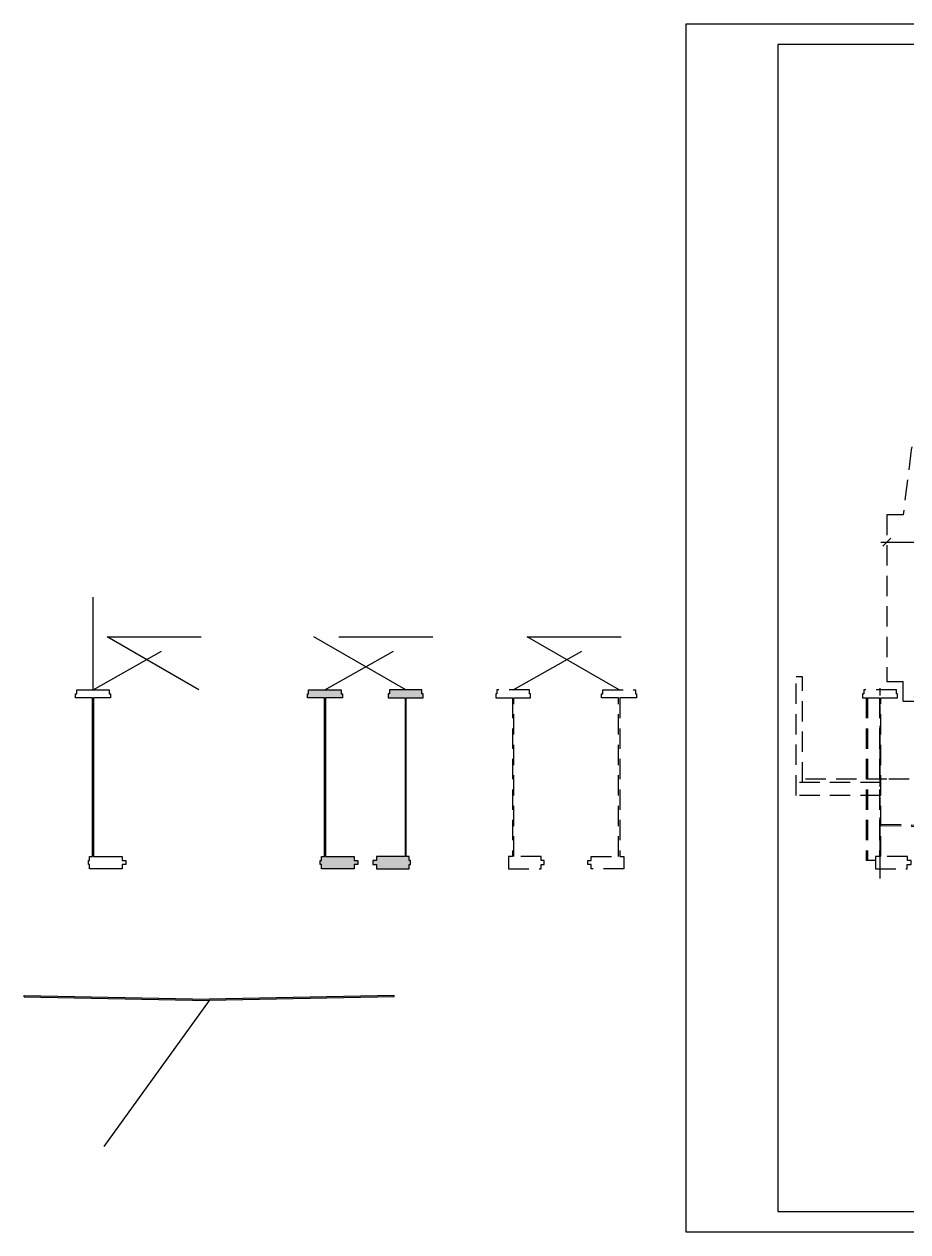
# Model space of a CAD drawing. Header units: millimetres. Extents: x -1069826 to 2704411, y -432732 to 412301.
# Drawn here: x 513833 to 524699, y -25263 to -10413 of the extents above; entities that cross this region are included whole.
import ezdxf

# ---------------------------------------------------------------- set-up
doc = ezdxf.new("R2010")
doc.units = ezdxf.units.MM
doc.header["$LTSCALE"] = 1000
doc.header["$MEASUREMENT"] = 0
doc.linetypes.add('CENTER2', pattern=[1.125, 0.75, -0.125, 0.125, -0.125])
doc.linetypes.add('HIDDEN', pattern=[0.375, 0.25, -0.125])
for name, color, linetype in [('0-RAM-L', 7, 'Continuous'), ('0-T', 7, 'Continuous'), ('DROGO-T', 7, 'Continuous')]:
    doc.layers.add(name, color=color, linetype=linetype)
doc.styles.add('CDMSTYLE', font='CDMSIMPL', dxfattribs={"width": 0.8, "bigfont": 'CDMBIGPL'})
doc.dimstyles.new('CDMOG-MM-50', dxfattribs={"dimscale": 50, "dimtxt": 2.5, "dimasz": 1, "dimexe": 1.5, "dimexo": 5, "dimgap": 0.5, "dimtad": 1, "dimdec": 0, "dimrnd": 1, "dimzin": 1, "dimdsep": 46, "dimtxsty": 'CDMSTYLE', "dimblk1": 'OBLIQUE', "dimblk2": 'OBLIQUE', "dimsah": 1, "dimtsz": 1, "dimcen": -2.5, "dimdle": 1.5, "dimclrd": 9, "dimclre": 9, "dimclrt": 9, "dimadec": 0, "dimazin": 0, "dimtfac": 1, "dimtmove": 2, "dimatfit": 3, "dimldrblk": 'OBLIQUE', "dimfxl": 1, "dimtvp": 1, "dimtolj": 1, "dimtzin": 0, "dimarcsym": 0})

# ---------------------------------------------------------------- blocks, each defined once
blk = doc.blocks.new('*D13')
at = {"color": 9, "linetype": 'ByBlock', "transparency": 16777216}
for p, q in [((524391, -16992), (524491, -16892)), ((528791, -16992), (528891, -16892)), ((528841, -17319), (528841, -16867)), ((524366, -16942), (528916, -16942))]:
    blk.add_line(p, q, dxfattribs=at)
at = {"layer": 'Defpoints', "color": 0, "linetype": 'ByBlock', "transparency": 16777216}
for p in [(528841, -16942), (524441, -17569), (528841, -17569)]:
    blk.add_point(p, dxfattribs=at)
at = {"color": 9, "linetype": 'ByBlock', "transparency": 16777216, "insert": (526971, -16854), "char_height": 125, "attachment_point": 5, "style": 'CDMSTYLE'}
blk.add_mtext('\\A1;4400', dxfattribs=at)
blk = doc.blocks.new('_OBLIQUE')
at = {"color": 0, "linetype": 'ByBlock'}
blk.add_line((-0.5, -0.5), (0.5, 0.5), dxfattribs=at)
blk = doc.blocks.new('A$C05BD7996')
at = {"color": 40, "linetype": 'HIDDEN'}
for p, q in [((1020, 4919), (940, 4869)), ((3380, 4919), (1020, 4919)), ((3460, 4869), (3380, 4919)), ((940, 4869), (600, 4569)), ((3800, 4569), (3460, 4869)), ((600, 4569), (400, 4319)), ((4000, 4319), (3800, 4569)), ((400, 4319), (300, 3919)), ((4100, 3919), (4000, 4319)), ((300, 3919), (200, 3119)), ((4200, 3119), (4100, 3919)), ((200, 3119), (0, 3119)), ((0, 3119), (0, 1069)), ((4400, 3119), (4200, 3119)), ((4400, 1069), (4400, 3119)), ((0, 1069), (200, 1069)), ((4200, 1069), (4400, 1069)), ((475, 829), (475, 369)), ((3925, 369), (3925, 829)), ((475, 369), (680, 369)), ((680, 369), (925, 124)), ((3475, 124), (3720, 369)), ((3720, 369), (3925, 369)), ((925, 124), (1333, 124)), ((1333, 124), (1333, 69)), ((1333, 69), (1483, 69)), ((1483, 69), (1483, 31)), ((1483, 31), (1550, 31)), ((1550, 31), (1550, 124)), ((1550, 124), (2851, 124)), ((2851, 124), (2851, 31)), ((2851, 31), (2918, 31)), ((2918, 31), (2918, 69)), ((2918, 69), (3068, 69)), ((3068, 69), (3068, 124)), ((3068, 124), (3475, 124))]:
    blk.add_line(p, q, dxfattribs=at)
at = {"layer": '0-T', "color": 40, "linetype": 'HIDDEN'}
for p, q in [((200, 829), (200, 1069)), ((4200, 829), (4200, 1069)), ((200, 829), (475, 829)), ((4200, 829), (3925, 829))]:
    blk.add_line(p, q, dxfattribs=at)
at = {"layer": '0-T', "color": 9, "linetype": 'Continuous'}
for p, q in [((2131, 69), (2269, 69)), ((2200, 0), (2200, 137))]:
    blk.add_line(p, q, dxfattribs=at)
blk = doc.blocks.new('A$C3471609C')
at = {"layer": '0-T', "color": 9, "linetype": 'Continuous'}
blk.add_blockref('A$C05BD7996', (0, 0), dxfattribs=at)

msp = doc.modelspace()

# ---------------------------------------------------------------- hatches: boundary and pattern name
at = {"layer": 'DROGO-T', "linetype": 'Continuous'}
for points in [[(517745.9978, -18647.6844), (517730.9978, -18647.6844), (517730.9978, -18597.6844), (517330.9978, -18597.6844), (517330.9978, -18647.6844), (517315.9978, -18647.6844), (517315.9978, -18697.6844), (517523.9978, -18697.6844), (517523.9978, -20647.6844), (517488.9978, -20647.6844), (517488.9978, -20697.6844), (517473.9978, -20697.6844), (517473.9978, -20747.6844), (517488.9978, -20747.6844), (517488.9978, -20797.6844), (517888.9978, -20797.6844), (517888.9978, -20747.6844), (517933.9978, -20747.6844), (517933.9978, -20697.6844), (517888.9978, -20697.6844), (517888.9978, -20647.6844), (517537.9978, -20647.6844), (517537.9978, -18697.6844), (517745.9978, -18697.6844)], [(518531.7244, -18697.6844), (518739.7244, -18697.6844), (518739.7244, -18647.6844), (518724.7244, -18647.6844), (518724.7244, -18597.6844), (518324.7244, -18597.6844), (518324.7244, -18647.6844), (518309.7244, -18647.6844), (518309.7244, -18697.6844), (518517.7244, -18697.6844), (518517.7244, -20647.6844), (518166.7244, -20647.6844), (518166.7244, -20697.6844), (518121.7244, -20697.6844), (518121.7244, -20747.6844), (518166.7244, -20747.6844), (518166.7244, -20797.6844), (518566.7244, -20797.6844), (518566.7244, -20747.6844), (518581.7244, -20747.6844), (518581.7244, -20697.6844), (518566.7244, -20697.6844), (518566.7244, -20647.6844), (518531.7244, -20647.6844)], [(513832.8849, -22357.9985), (513832.565, -22373.9921), (516108.565, -22419.5121), (518384.565, -22373.9921), (518384.565, -22357.9921), (516108.565, -22403.5121)], [(518384.565, -22357.9921), (516108.565, -22403.5121), (513832.8849, -22357.9985), (513832.565, -22373.9921), (516108.565, -22419.5121), (518384.565, -22373.9921)], [(518384.565, -22357.9921), (516108.565, -22403.5121), (513832.8849, -22357.9985), (513832.565, -22373.9921), (516108.565, -22419.5121), (518384.565, -22373.9921)]]:
    msp.add_hatch(color=9, dxfattribs=at).paths.add_polyline_path(points)

# ---------------------------------------------------------------- linework, layer by layer
at = {"color": 40, "linetype": 'HIDDEN'}
for p, q in [((523325.1144, -19896.1741), (523325.1144, -18436.1741)), ((523405.1144, -18436.1741), (523325.1144, -18436.1741)), ((523405.1144, -19736.1741), (523405.1144, -18436.1741)), ((524187.1144, -18697.6844), (524187.1144, -20697.6844)), ((524201.1144, -18697.6844), (524201.1144, -20697.6844)), ((524365.1144, -19736.1741), (523325.1144, -19736.1741)), ((524441.1144, -19696.1741), (523405.1144, -19696.1741)), ((528841.1144, -19696.1741), (524441.1144, -19696.1741)), ((524365.1144, -19896.1741), (523325.1144, -19896.1741)), ((524301.1144, -20697.6844), (524187.1144, -20697.6844))]:
    msp.add_line(p, q, dxfattribs=at)
at = {"color": 2, "linetype": 'Continuous'}
for p, q in [((513832.565, -22357.9921), (516108.565, -22403.5121)), ((513832.565, -22373.9921), (516108.565, -22419.5121)), ((518384.565, -22357.9921), (516108.565, -22403.5121)), ((518384.565, -22373.9921), (516108.565, -22419.5121))]:
    msp.add_line(p, q, dxfattribs=at)
at = {"layer": '0-RAM-L', "color": 3, "linetype": 'Continuous'}
for points in [[(521970.7477, -25262.6706), (555370.1862, -25262.6706), (555370.1862, -10412.6706), (521970.7477, -10412.6706)], [(523101.8016, -25012.6706), (555120.1862, -25012.6706), (555120.1862, -10662.6706), (523101.8016, -10662.6706)]]:
    msp.add_lwpolyline(points, close=True, dxfattribs=at)
at = {"layer": '0-T', "color": 40, "linetype": 'CENTER2'}
msp.add_line((524358.1144, -20917.3305), (524358.1144, -18578.6725), dxfattribs=at)
at = {"layer": '0-T', "color": 40, "linetype": 'HIDDEN'}
for p, q in [((524365.1144, -20250.6541), (526641.1144, -20296.1741)), ((524365.1144, -20266.6541), (526641.1144, -20312.1741))]:
    msp.add_line(p, q, dxfattribs=at)
at = {"layer": 'DROGO-T', "color": 9, "linetype": 'Continuous'}
for p, q in [((514679.4929, -18597.6844), (514679.4929, -17456.8678)), ((514851.9079, -17946.5142), (516008.4957, -17946.5142)), ((517703.4128, -17946.5142), (518860.0006, -17946.5142)), ((520018.472, -17946.5142), (521175.0598, -17946.5142)), ((513832.565, -22373.9921), (513832.8849, -22357.9985)), ((516108.565, -22419.5121), (514813.862, -24211.8682)), ((518384.565, -22373.9921), (518384.565, -22357.9921))]:
    msp.add_line(p, q, dxfattribs=at)
at = {"layer": 'DROGO-T', "color": 3, "linetype": 'Continuous'}
for p, q in [((515981.9485, -18597.6844), (514851.9079, -17946.5142)), ((518524.7244, -18597.6844), (517394.6838, -17946.5142)), ((521148.5127, -18597.6844), (520018.472, -17946.5142)), ((514679.4929, -18597.6844), (515522.4862, -18124.1015)), ((517530.9978, -18597.6844), (518373.9911, -18124.1015)), ((519846.0571, -18597.6844), (520689.0504, -18124.1015))]:
    msp.add_line(p, q, dxfattribs=at)
at = {"layer": 'DROGO-T', "color": 2, "linetype": 'Continuous'}
for points in [[(514479.4929, -18597.6844), (514879.4929, -18597.6844), (514879.4929, -18647.6844), (514894.4929, -18647.6844), (514894.4929, -18697.6844), (514686.4929, -18697.6844), (514686.4929, -20647.6844), (515037.4929, -20647.6844), (515037.4929, -20697.6844), (515082.4929, -20697.6844), (515082.4929, -20747.6844), (515037.4929, -20747.6844), (515037.4929, -20797.6844), (514637.4929, -20797.6844), (514637.4929, -20747.6844), (514622.4929, -20747.6844), (514622.4929, -20697.6844), (514637.4929, -20697.6844), (514637.4929, -20647.6844), (514672.4929, -20647.6844), (514672.4929, -18697.6844), (514464.4929, -18697.6844), (514464.4929, -18647.6844), (514479.4929, -18647.6844), (514479.4929, -18597.6844)], [(517330.9978, -18597.6844), (517730.9978, -18597.6844), (517730.9978, -18647.6844), (517745.9978, -18647.6844), (517745.9978, -18697.6844), (517537.9978, -18697.6844), (517537.9978, -20647.6844), (517888.9978, -20647.6844), (517888.9978, -20697.6844), (517933.9978, -20697.6844), (517933.9978, -20747.6844), (517888.9978, -20747.6844), (517888.9978, -20797.6844), (517488.9978, -20797.6844), (517488.9978, -20747.6844), (517473.9978, -20747.6844), (517473.9978, -20697.6844), (517488.9978, -20697.6844), (517488.9978, -20647.6844), (517523.9978, -20647.6844), (517523.9978, -18697.6844), (517315.9978, -18697.6844), (517315.9978, -18647.6844), (517330.9978, -18647.6844), (517330.9978, -18597.6844)], [(518724.7244, -18597.6844), (518324.7244, -18597.6844), (518324.7244, -18647.6844), (518309.7244, -18647.6844), (518309.7244, -18697.6844), (518517.7244, -18697.6844), (518517.7244, -20647.6844), (518166.7244, -20647.6844), (518166.7244, -20697.6844), (518121.7244, -20697.6844), (518121.7244, -20747.6844), (518166.7244, -20747.6844), (518166.7244, -20797.6844), (518566.7244, -20797.6844), (518566.7244, -20747.6844), (518581.7244, -20747.6844), (518581.7244, -20697.6844), (518566.7244, -20697.6844), (518566.7244, -20647.6844), (518531.7244, -20647.6844), (518531.7244, -18697.6844), (518739.7244, -18697.6844), (518739.7244, -18647.6844), (518724.7244, -18647.6844), (518724.7244, -18597.6844)]]:
    msp.add_lwpolyline(points, dxfattribs=at)
at = {"layer": 'DROGO-T', "color": 40, "linetype": 'HIDDEN'}
for points in [[(519789.0571, -20797.6844), (520189.0571, -20797.6844), (520189.0571, -20747.6844), (520229.0571, -20747.6844), (520229.0571, -20697.6844), (520189.0571, -20697.6844), (520189.0571, -20647.6844), (519853.0571, -20647.6844), (519853.0571, -18697.6844), (520061.0571, -18697.6844), (520061.0571, -18647.6844), (520046.0571, -18647.6844), (520046.0571, -18597.6844), (519646.0571, -18597.6844), (519646.0571, -18647.6844), (519631.0571, -18647.6844), (519631.0571, -18697.6844), (519839.0571, -18697.6844), (519839.0571, -20647.6844), (519789.0571, -20647.6844)], [(521205.5127, -20797.6844), (520805.5127, -20797.6844), (520805.5127, -20747.6844), (520765.5127, -20747.6844), (520765.5127, -20697.6844), (520805.5127, -20697.6844), (520805.5127, -20647.6844), (521141.5127, -20647.6844), (521141.5127, -18697.6844), (520933.5127, -18697.6844), (520933.5127, -18647.6844), (520948.5127, -18647.6844), (520948.5127, -18597.6844), (521348.5127, -18597.6844), (521348.5127, -18647.6844), (521363.5127, -18647.6844), (521363.5127, -18697.6844), (521155.5127, -18697.6844), (521155.5127, -20647.6844), (521205.5127, -20647.6844)]]:
    msp.add_lwpolyline(points, close=True, dxfattribs=at)
msp.add_lwpolyline([(524573.1144, -18647.6844), (524558.1144, -18647.6844), (524558.1144, -18597.6844), (524158.1144, -18597.6844), (524158.1144, -18647.6844), (524143.1144, -18647.6844), (524143.1144, -18697.6844), (524351.1144, -18697.6844), (524351.1144, -20647.6844), (524301.1144, -20647.6844), (524301.1144, -20797.6844), (524691.1144, -20797.6844), (524691.1144, -20747.6844), (524741.1144, -20747.6844), (524741.1144, -20697.6844), (524696.1144, -20697.6844), (524696.1144, -20647.6844), (524365.1144, -20647.6844), (524365.1144, -18697.6844), (524573.1144, -18697.6844), (524573.1144, -18647.6844)], dxfattribs=at)

# ---------------------------------------------------------------- block references
at = {"layer": '0-T', "color": 9, "linetype": 'Continuous'}
msp.add_blockref('A$C3471609C', (524441.1143, -19564.6943), dxfattribs=at)

# ---------------------------------------------------------------- dimensions: what is measured, and where the dimension line sits
at = {"layer": '0-T', "color": 4, "linetype": 'Continuous'}
dim = msp.add_linear_dim(base=(528841.1144, -16782.9104), p1=(524441.1144, -17410.2374), p2=(528841.1144, -17410.2374), dimstyle='CDMOG-MM-50', override={"dimse1": 1}, dxfattribs=at)
dim.commit()
dim.dimension.update_dxf_attribs({"geometry": '*D13', "text_midpoint": (526970.9389, -16695.4104), "dimtype": 160, "insert": (0, 159.06)})

doc.saveas('drawing.dxf')
